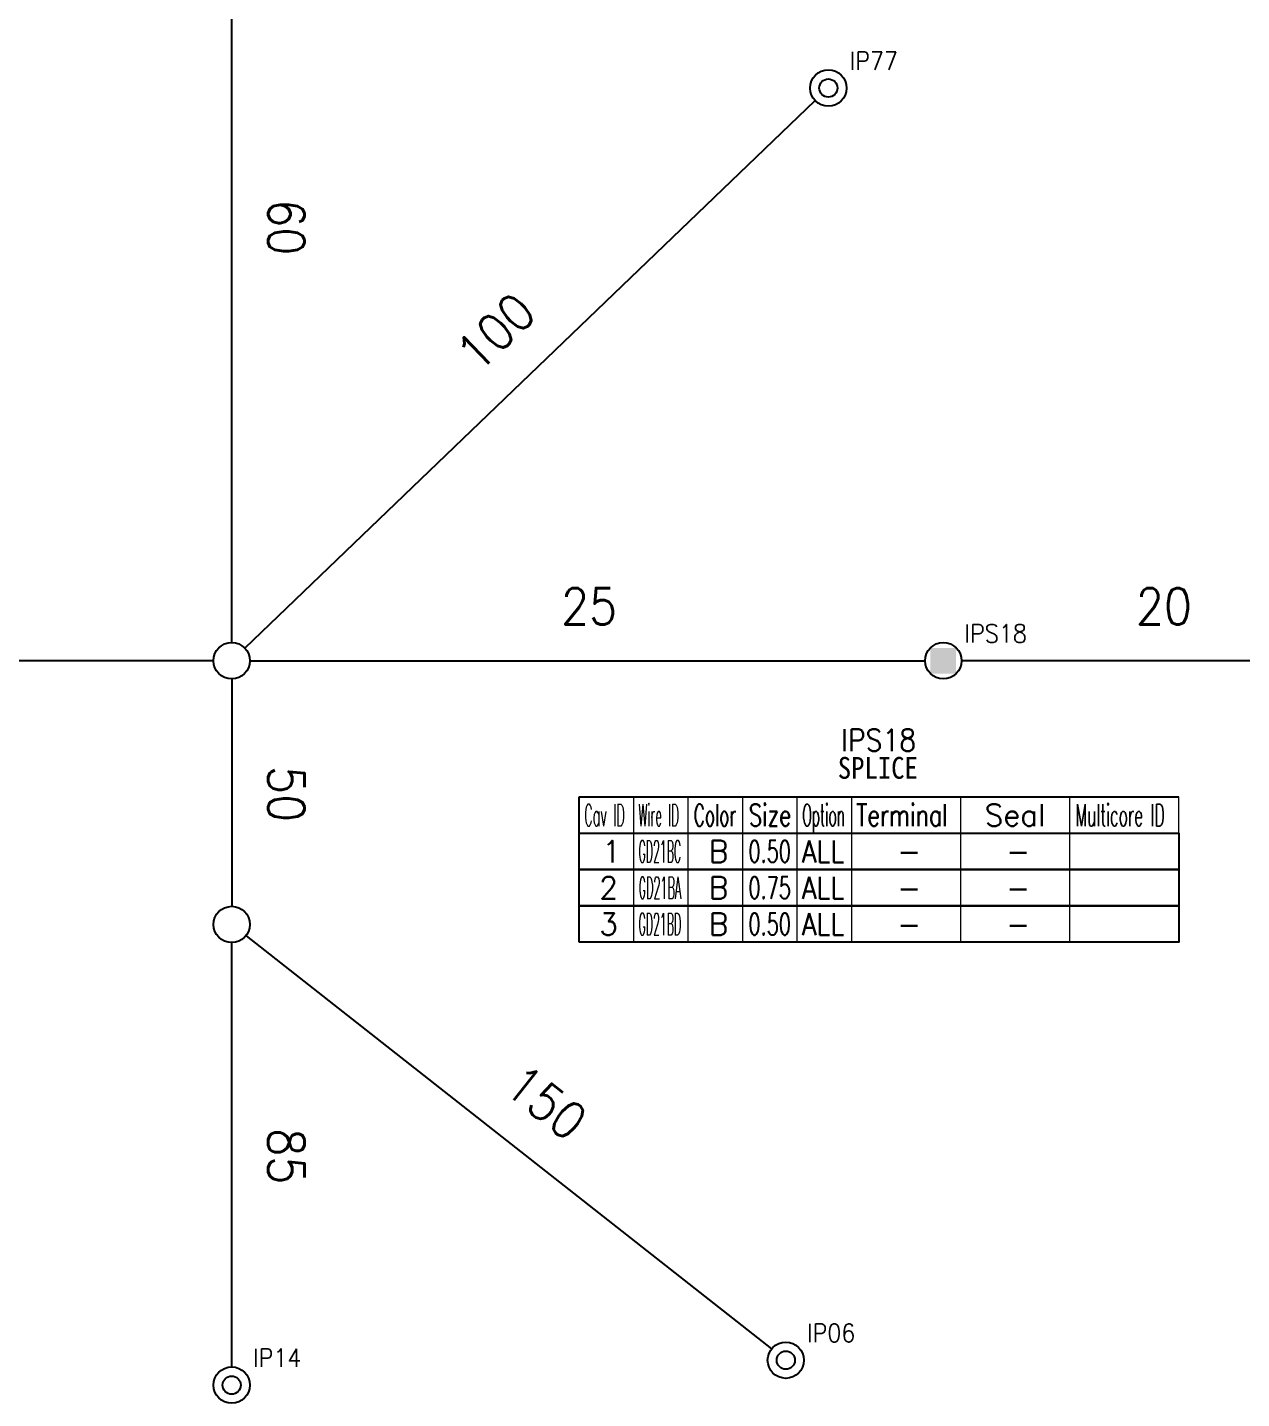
# Model space of a CAD drawing. Header units: inches. Extents: x 47316 to 59086, y 3141 to 11743.
# Drawn here: x 51089.5 to 51256.6, y 8521.3 to 8710 of the extents above; entities that cross this region are included whole.
import ezdxf

# ---------------------------------------------------------------- set-up
doc = ezdxf.new("R2010")
doc.units = ezdxf.units.IN
doc.header["$MEASUREMENT"] = 0
doc.styles.get("Standard").update_dxf_attribs({"font": ''})
doc.styles.get('Standard').set_extended_font_data('SimSun')
doc.linetypes.add('_VH_OTCON', pattern='A,0.0001,[7,VeSys.shx,S=0.1,R=0,X=0,Y=0],-0.4,[7,VeSys.shx,S=0.1,R=0,X=0,Y=0],-0.4,["X",Standard,S=1,R=0,X=-0.5,Y=-0.5],-0.0001,[7,VeSys.shx,S=0.1,R=0,X=0,Y=0],-0.4', length=1.2002)

msp = doc.modelspace()

# ---------------------------------------------------------------- linework, layer by layer
at = {"color": 0, "linetype": '_VH_OTCON', "lineweight": -2, "ltscale": 5}
for p, q in [((51117.59, 8625.32), (51117.59, 8740.44)), ((51119.39, 8624.55), (51197.9, 8699.89)), ((51115.09, 8622.82), (51052.07, 8622.82)), ((51120.09, 8622.82), (51213.01, 8622.82)), ((51273.3, 8622.82), (51218.01, 8622.82)), ((51117.59, 8620.32), (51117.59, 8589.03)), ((51119.56, 8584.98), (51191.87, 8528.12)), ((51117.59, 8525.65), (51117.59, 8584.03))]:
    msp.add_line(p, q, dxfattribs=at)
at = {"color": 0, "linetype": 'Continuous', "lineweight": -2}
for p, q in [((51165.42, 8604.08), (51247.92, 8604.08)), ((51165.42, 8599.08), (51165.42, 8604.08)), ((51165.42, 8599.08), (51247.92, 8599.08))]:
    msp.add_line(p, q, dxfattribs=at)
at = {"color": 7, "linetype": 'Continuous', "lineweight": 15}
for p, q in [((51172.92, 8599.08), (51172.92, 8604.08)), ((51180.42, 8599.08), (51180.42, 8604.08)), ((51187.92, 8599.08), (51187.92, 8604.08)), ((51195.42, 8599.08), (51195.42, 8604.08)), ((51202.92, 8599.08), (51202.92, 8604.08)), ((51217.92, 8599.08), (51217.92, 8604.08)), ((51232.92, 8599.08), (51232.92, 8604.08)), ((51247.92, 8599.08), (51247.92, 8604.08))]:
    msp.add_line(p, q, dxfattribs=at)
at = {"color": 102, "linetype": 'Continuous', "lineweight": 15}
for p, q in [((51172.92, 8594.08), (51172.92, 8599.08)), ((51180.42, 8594.08), (51180.42, 8599.08)), ((51187.92, 8594.08), (51187.92, 8599.08)), ((51195.42, 8594.08), (51195.42, 8599.08)), ((51202.92, 8594.08), (51202.92, 8599.08)), ((51217.92, 8594.08), (51217.92, 8599.08)), ((51232.92, 8594.08), (51232.92, 8599.08)), ((51172.92, 8589.08), (51172.92, 8594.08)), ((51180.42, 8589.08), (51180.42, 8594.08)), ((51187.92, 8589.08), (51187.92, 8594.08)), ((51195.42, 8589.08), (51195.42, 8594.08)), ((51202.92, 8589.08), (51202.92, 8594.08)), ((51217.92, 8589.08), (51217.92, 8594.08)), ((51232.92, 8589.08), (51232.92, 8594.08)), ((51172.92, 8584.08), (51172.92, 8589.08)), ((51180.42, 8584.08), (51180.42, 8589.08)), ((51187.92, 8584.08), (51187.92, 8589.08)), ((51195.42, 8584.08), (51195.42, 8589.08)), ((51202.92, 8584.08), (51202.92, 8589.08)), ((51217.92, 8584.08), (51217.92, 8589.08)), ((51232.92, 8584.08), (51232.92, 8589.08))]:
    msp.add_line(p, q, dxfattribs=at)
at = {"color": 0, "linetype": 'Continuous', "lineweight": -2}
for points in [[(51165.42, 8594.08), (51165.42, 8599.08), (51247.92, 8599.08), (51247.92, 8594.08)], [(51165.42, 8589.08), (51165.42, 8594.08), (51247.92, 8594.08), (51247.92, 8589.08)], [(51165.42, 8584.08), (51165.42, 8589.08), (51247.92, 8589.08), (51247.92, 8584.08)]]:
    msp.add_lwpolyline(points, close=True, dxfattribs=at)
for centre, radius in [((51199.7, 8701.62), 2.5), ((51199.7, 8701.62), 1.25), ((51117.59, 8622.82), 2.5), ((51215.51, 8622.82), 2.5), ((51117.59, 8586.53), 2.5), ((51193.84, 8526.58), 2.5), ((51193.84, 8526.58), 1.25), ((51117.59, 8523.15), 2.5), ((51117.59, 8523.15), 1.25)]:
    msp.add_circle(centre, radius, dxfattribs=at)
at = {"color": 0, "linetype": 'Continuous', "lineweight": -2, "extrusion": (0, 0, -1)}
msp.add_solid([(-51213.74, 8624.58), (-51213.74, 8621.05), (-51217.27, 8624.58), (-51217.27, 8621.05)], dxfattribs=at)

# ---------------------------------------------------------------- texts
at = {"color": 21, "linetype": 'Continuous', "lineweight": 15, "attachment_point": 1}
for s, insert, char_height, width in [('\\Fromans.shx;\\W0.9000000000;\\T1.0000000000;\\o\\lIP77', (51202.63, 8706.62), 2.5, 7.3929), ('\\Fromans.shx;\\W0.9000000000;\\T1.0000000000;\\o\\lIPS18', (51218.43, 8627.82), 2.5, 9.5357), ('\\Fromans.shx;\\W0.3669354839;\\T1.0000000000;\\o\\lGD21BC', (51173.58, 8598.08), 3, 6.5), ('\\Fromans.shx;\\W0.6500000000;\\T1.0000000000;\\o\\l0.50', (51188.7, 8598.08), 3, 6.5), ('\\Fromans.shx;\\W1.0000000000;\\T1.0000000000;\\o\\l-', (51209.14, 8598.08), 3, 3.7143), ('\\Fromans.shx;\\W0.3760330579;\\T1.0000000000;\\o\\lGD21BA', (51173.59, 8593.08), 3, 6.5), ('\\Fromans.shx;\\W0.6500000000;\\T1.0000000000;\\o\\l0.75', (51188.7, 8593.08), 3, 6.5), ('\\Fromans.shx;\\W1.0000000000;\\T1.0000000000;\\o\\l-', (51209.14, 8593.08), 3, 3.7143), ('\\Fromans.shx;\\W0.3669354839;\\T1.0000000000;\\o\\lGD21BD', (51173.58, 8588.08), 3, 6.5), ('\\Fromans.shx;\\W0.6500000000;\\T1.0000000000;\\o\\l0.50', (51188.7, 8588.08), 3, 6.5), ('\\Fromans.shx;\\W1.0000000000;\\T1.0000000000;\\o\\l-', (51209.14, 8588.08), 3, 3.7143), ('\\Fromans.shx;\\W0.9000000000;\\T1.0000000000;\\o\\lIP06', (51196.76, 8531.58), 2.5, 7.3929), ('\\Fromans.shx;\\W0.9000000000;\\T1.0000000000;\\o\\lIP14', (51120.52, 8528.15), 2.5, 7.3929)]:
    msp.add_mtext(s, dxfattribs=dict(at, insert=insert, char_height=char_height, width=width))
at = {"color": 7, "linetype": '_VH_OTCON', "lineweight": 18, "ltscale": 5, "char_height": 5, "attachment_point": 1}
for s, insert, width, rotation in [('\\Fromans.shx;\\W0.9000000000;\\T1.0000000000;\\o\\l60', (51127.59, 8686.31), 8.5714, 270), ('\\Fromans.shx;\\W0.9000000000;\\T1.0000000000;\\o\\l100', (51148.01, 8665.87), 12.8571, 43.825), ('\\Fromans.shx;\\W0.9000000000;\\T1.0000000000;\\o\\l50', (51127.59, 8608.32), 8.5714, 270), ('\\Fromans.shx;\\W0.9000000000;\\T1.0000000000;\\o\\l150', (51157.85, 8567.59), 12.8571, 321.8224), ('\\Fromans.shx;\\W0.9000000000;\\T1.0000000000;\\o\\l85', (51127.59, 8558.48), 8.5714, 270)]:
    msp.add_mtext(s, dxfattribs=dict(at, insert=insert, width=width, rotation=rotation))
at = {"color": 7, "linetype": '_VH_OTCON', "lineweight": 18, "ltscale": 5, "char_height": 5, "width": 8.5714, "attachment_point": 1}
for s, insert in [('\\Fromans.shx;\\W0.9000000000;\\T1.0000000000;\\o\\l25', (51162.91, 8632.82)), ('\\Fromans.shx;\\W0.9000000000;\\T1.0000000000;\\o\\l20', (51242.01, 8632.82))]:
    msp.add_mtext(s, dxfattribs=dict(at, insert=insert))
at = {"color": 6, "linetype": 'Continuous', "lineweight": 20, "char_height": 3, "attachment_point": 1}
for s, insert, width in [('\\Fromans.shx;\\W0.9000000000;\\T1.0000000000;\\o\\lIPS18', (51201.47, 8613.4), 11.4429), ('\\f黑体|b0|i0|c1|p0;\\W0.9000000000;\\T1.0000000000;\\o\\lSPLICE', (51200.99, 8609.58), 11.6494)]:
    msp.add_mtext(s, dxfattribs=dict(at, insert=insert, width=width))
at = {"color": 7, "linetype": 'Continuous', "lineweight": 15, "char_height": 3, "attachment_point": 1}
for s, insert, width in [('\\Fromans.shx;\\W0.4292452830;\\T1.0000000000;\\o\\lCav ID', (51166.11, 8603.08), 6.5), ('\\Fromans.shx;\\W0.4026548673;\\T1.0000000000;\\o\\lWire ID', (51173.54, 8603.08), 6.5), ('\\Fromans.shx;\\W0.5687500000;\\T1.0000000000;\\o\\lColor', (51181.17, 8603.08), 6.5), ('\\Fromans.shx;\\W0.7222222222;\\T1.0000000000;\\o\\lSize', (51188.73, 8603.08), 6.5), ('\\Fromans.shx;\\W0.4595959596;\\T1.0000000000;\\o\\lOption', (51196.12, 8603.08), 6.5), ('\\Fromans.shx;\\W0.7480916031;\\T1.0000000000;\\o\\lTerminal', (51203.53, 8603.08), 14), ('\\Fromans.shx;\\W1.0000000000;\\T1.0000000000;\\o\\lSeal', (51221.21, 8603.08), 9.2857), ('\\Fromans.shx;\\W0.5185185185;\\T1.0000000000;\\o\\lMulticore ID', (51233.72, 8603.08), 14), ('\\Fromans.shx;\\W1.0000000000;\\T1.0000000000;\\o\\l1', (51168.6, 8598.08), 2.8571), ('\\Fromans.shx;\\W1.0000000000;\\T1.0000000000;\\o\\l2', (51168.17, 8593.08), 2.8571), ('\\Fromans.shx;\\W1.0000000000;\\T1.0000000000;\\o\\l3', (51168.17, 8588.08), 2.8571)]:
    msp.add_mtext(s, dxfattribs=dict(at, insert=insert, width=width))
at = {"color": 140, "linetype": 'Continuous', "lineweight": 15, "char_height": 3, "attachment_point": 1}
for s, insert, width in [('\\Fromans.shx;\\W1.0000000000;\\T1.0000000000;\\o\\lB', (51183.25, 8598.08), 3), ('\\Fromans.shx;\\W0.8750000000;\\T1.0000000000;\\o\\lALL', (51196.05, 8598.08), 6.5), ('\\Fromans.shx;\\W1.0000000000;\\T1.0000000000;\\o\\l-', (51224.14, 8598.08), 3.7143), ('\\Fromans.shx;\\W1.0000000000;\\T1.0000000000;\\o\\lB', (51183.25, 8593.08), 3), ('\\Fromans.shx;\\W0.8750000000;\\T1.0000000000;\\o\\lALL', (51196.05, 8593.08), 6.5), ('\\Fromans.shx;\\W1.0000000000;\\T1.0000000000;\\o\\l-', (51224.14, 8593.08), 3.7143), ('\\Fromans.shx;\\W1.0000000000;\\T1.0000000000;\\o\\lB', (51183.25, 8588.08), 3), ('\\Fromans.shx;\\W0.8750000000;\\T1.0000000000;\\o\\lALL', (51196.05, 8588.08), 6.5), ('\\Fromans.shx;\\W1.0000000000;\\T1.0000000000;\\o\\l-', (51224.14, 8588.08), 3.7143)]:
    msp.add_mtext(s, dxfattribs=dict(at, insert=insert, width=width))

doc.saveas('drawing.dxf')
